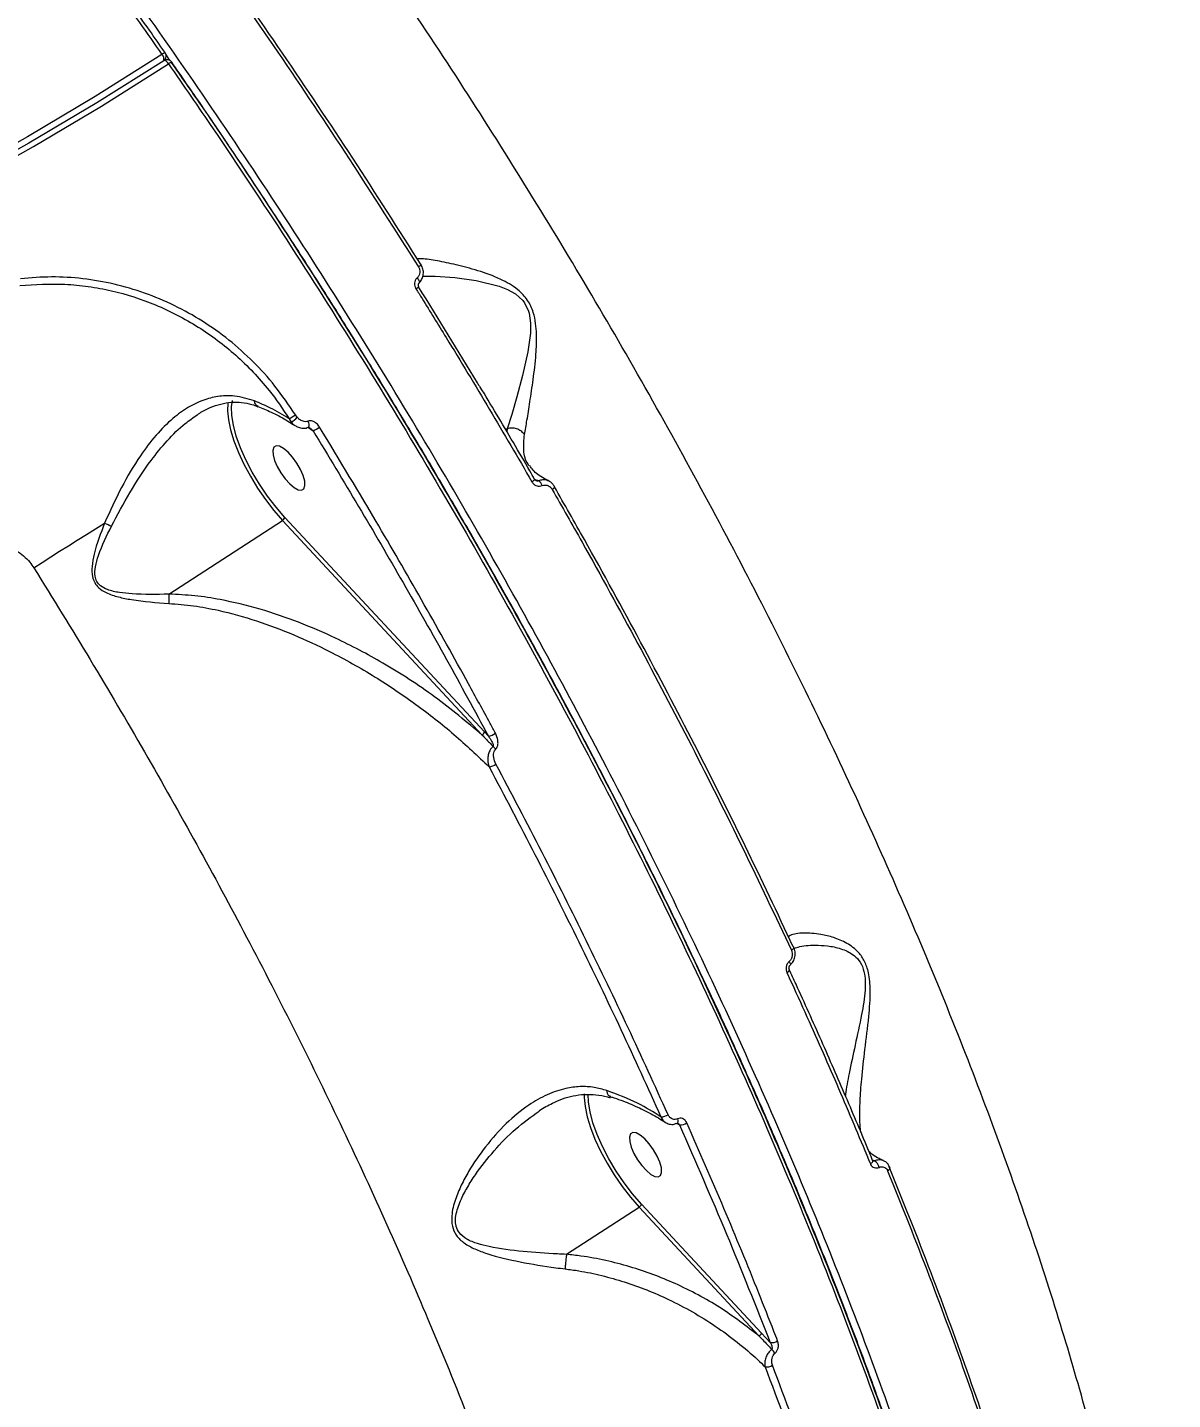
# Model space of a CAD drawing. Header units: millimetres. Extents: x -5238 to 5144, y -3542 to 5092.
# Drawn here: x 2220 to 2419.6, y 182.1 to 421.2 of the extents above; entities that cross this region are included whole.
import ezdxf

# ---------------------------------------------------------------- set-up
doc = ezdxf.new("R2010")
doc.units = ezdxf.units.MM
for name, color, linetype in [('DIKOM_ОБЪЕКТ', 7, 'Continuous'), ('DIKOM_РАЗМЕР_ЗОНА', 7, 'Continuous'), ('DIKOM_РАЗМЕР_ОБЪЕКТА', 7, 'Continuous')]:
    doc.layers.add(name, color=color, linetype=linetype)
doc.styles.add('style1', font='arial.ttf', dxfattribs={"width": 0.8})
doc.dimstyles.new('1-50', dxfattribs={"dimtxt": 300, "dimasz": 200, "dimexe": 100, "dimexo": 0, "dimgap": 100, "dimtad": 1, "dimtxsty": 'style1', "dimcen": 200, "dimclrd": 7, "dimclre": 7, "dimclrt": 7, "dimadec": 1, "dimazin": 2, "dimtfac": 1, "dimtmove": 0, "dimatfit": 2, "dimfxl": 0, "dimlwd": 25, "dimlwe": 18, "dimarcsym": 0})

# ---------------------------------------------------------------- blocks, each defined once
blk = doc.blocks.new('*D0')
at = {"layer": 'Defpoints', "color": 0, "transparency": 16777216}
for p in [(2469.51, 3229.24), (-4251.52, -643.28), (-419.57, -643.28)]:
    blk.add_point(p, dxfattribs=at)
at = {"layer": 'DIKOM_РАЗМЕР_ОБЪЕКТА', "color": 7, "lineweight": 18, "transparency": 16777216}
for p, q in [((2469.51, 3229.24), (-4351.52, 3229.24)), ((-419.57, -643.28), (-4351.52, -643.28))]:
    blk.add_line(p, q, dxfattribs=at)
at = {"layer": 'DIKOM_РАЗМЕР_ОБЪЕКТА', "color": 7, "lineweight": 25, "transparency": 16777216}
blk.add_line((-4251.52, 3029.24), (-4251.52, -443.28), dxfattribs=at)
at = {"layer": 'DIKOM_РАЗМЕР_ОБЪЕКТА', "color": 7, "transparency": 16777216}
for points in [[(-4284.86, 3029.24), (-4218.19, 3029.24), (-4251.52, 3229.24)], [(-4284.86, -443.28), (-4218.19, -443.28), (-4251.52, -643.28)]]:
    blk.add_solid(points, dxfattribs=at)
at = {"layer": 'DIKOM_РАЗМЕР_ОБЪЕКТА', "color": 7, "transparency": 16777216, "insert": (-4504.8, 1292.98), "char_height": 300, "attachment_point": 5, "rotation": 90, "style": 'style1'}
blk.add_mtext('3900', dxfattribs=at)
blk = doc.blocks.new('*D1')
at = {"layer": 'Defpoints', "color": 0, "transparency": 16777216}
for p in [(-4787.63, 5091.56), (3144.22, 5091.56), (-2554.16, -2403.28)]:
    blk.add_point(p, dxfattribs=at)
at = {"layer": 'DIKOM_РАЗМЕР_ЗОНА', "color": 7, "lineweight": 18, "transparency": 16777216}
for p, q in [((3144.22, 5091.56), (-4887.63, 5091.56)), ((-2554.16, -2403.28), (-4887.63, -2403.28))]:
    blk.add_line(p, q, dxfattribs=at)
at = {"layer": 'DIKOM_РАЗМЕР_ЗОНА', "color": 7, "lineweight": 25, "transparency": 16777216}
blk.add_line((-4787.63, -2203.28), (-4787.63, 4891.56), dxfattribs=at)
at = {"layer": 'DIKOM_РАЗМЕР_ЗОНА', "color": 7, "transparency": 16777216}
for points in [[(-4820.97, 4891.56), (-4754.3, 4891.56), (-4787.63, 5091.56)], [(-4820.97, -2203.28), (-4754.3, -2203.28), (-4787.63, -2403.28)]]:
    blk.add_solid(points, dxfattribs=at)
at = {"layer": 'DIKOM_РАЗМЕР_ЗОНА', "color": 7, "transparency": 16777216, "insert": (-5040.81, 1344.14), "char_height": 300, "attachment_point": 5, "rotation": 90, "style": 'style1'}
blk.add_mtext('7500', dxfattribs=at)
blk = doc.blocks.new('*D2')
at = {"layer": 'Defpoints', "color": 0, "transparency": 16777216}
for p in [(5144.22, 2720.02), (-4054.16, -903.28), (5144.22, -3441.88)]:
    blk.add_point(p, dxfattribs=at)
at = {"layer": 'DIKOM_РАЗМЕР_ЗОНА', "color": 7, "lineweight": 18, "transparency": 16777216}
for p, q in [((5144.22, 2720.02), (5144.22, -3541.88)), ((-4054.16, -903.28), (-4054.16, -3541.88))]:
    blk.add_line(p, q, dxfattribs=at)
at = {"layer": 'DIKOM_РАЗМЕР_ЗОНА', "color": 7, "lineweight": 25, "transparency": 16777216}
blk.add_line((-3854.16, -3441.88), (4944.22, -3441.88), dxfattribs=at)
at = {"layer": 'DIKOM_РАЗМЕР_ЗОНА', "color": 7, "transparency": 16777216}
for points in [[(-3854.16, -3408.54), (-3854.16, -3475.21), (-4054.16, -3441.88)], [(4944.22, -3408.54), (4944.22, -3475.21), (5144.22, -3441.88)]]:
    blk.add_solid(points, dxfattribs=at)
at = {"layer": 'DIKOM_РАЗМЕР_ЗОНА', "color": 7, "transparency": 16777216, "insert": (545.03, -3188.7), "char_height": 300, "attachment_point": 5, "style": 'style1'}
blk.add_mtext('9200', dxfattribs=at)
blk = doc.blocks.new('*D3')
at = {"layer": 'Defpoints', "color": 0, "transparency": 16777216}
for p in [(3889.93, 2956), (-2405.68, -161.05), (3889.93, -2949.28)]:
    blk.add_point(p, dxfattribs=at)
at = {"layer": 'DIKOM_РАЗМЕР_ОБЪЕКТА', "color": 7, "lineweight": 18, "transparency": 16777216}
for p, q in [((3889.93, 2956), (3889.93, -3049.28)), ((-2405.68, -161.05), (-2405.68, -3049.28))]:
    blk.add_line(p, q, dxfattribs=at)
at = {"layer": 'DIKOM_РАЗМЕР_ОБЪЕКТА', "color": 7, "lineweight": 25, "transparency": 16777216}
blk.add_line((-2205.68, -2949.28), (3689.93, -2949.28), dxfattribs=at)
at = {"layer": 'DIKOM_РАЗМЕР_ОБЪЕКТА', "color": 7, "transparency": 16777216}
for points in [[(-2205.68, -2915.95), (-2205.68, -2982.61), (-2405.68, -2949.28)], [(3689.93, -2915.95), (3689.93, -2982.61), (3889.93, -2949.28)]]:
    blk.add_solid(points, dxfattribs=at)
at = {"layer": 'DIKOM_РАЗМЕР_ОБЪЕКТА', "color": 7, "transparency": 16777216, "insert": (742.13, -2696.01), "char_height": 300, "attachment_point": 5, "style": 'style1'}
blk.add_mtext('6300', dxfattribs=at)

msp = doc.modelspace()

# ---------------------------------------------------------------- linework, layer by layer
at = {"layer": 'DIKOM_ОБЪЕКТ', "color": 7, "linetype": 'Continuous', "lineweight": 15}
for p, q in [((2244.022, 416.783), (2243.963, 416.868)), ((2244.03, 416.792), (2244.031, 416.79)), ((2244.06, 416.519), (2244.804, 415.455)), ((2243.806, 415.424), (2243.781, 415.403)), ((2243.847, 415.439), (2243.937, 415.534)), ((2245.171, 415.154), (2245.17, 415.155)), ((2265.624, 353.021), (2265.98, 352.44)), ((2267.022, 353.255), (2266.716, 353.665)), ((2269.013, 351.503), (2269.788, 350.918)), ((2303.603, 351.254), (2303.355, 351.093)), ((2303.603, 351.254), (2303.568, 350.729)), ((2307.473, 344.781), (2307.406, 344.875)), ((2244.682, 322.448), (2264.462, 335.298)), ((2264.462, 335.298), (2299.255, 297.897)), ((2299.666, 298.422), (2264.872, 335.822)), ((2300.359, 297.676), (2299.666, 298.422)), ((2333.238, 230.247), (2333.638, 229.945)), ((2367.634, 223.671), (2367.269, 223.803)), ((2313.948, 207.4), (2326.606, 215.623)), ((2326.606, 215.623), (2347.514, 193.148)), ((2347.925, 193.673), (2327.017, 216.147)), ((2349.42, 192.06), (2347.925, 193.673))]:
    msp.add_line(p, q, dxfattribs=at)
at = {"layer": 'DIKOM_ОБЪЕКТ', "color": 7, "linetype": 'Continuous', "lineweight": 15, "flags": 128}
for points in [[(2243.466, 416.494), (2231.813, 409.157), (2220.03, 402.146), (2208.124, 395.464), (2196.103, 389.117), (2183.976, 383.109), (2171.749, 377.443), (2159.432, 372.124), (2147.031, 367.154), (2134.556, 362.537), (2122.015, 358.277), (2109.415, 354.375), (2096.765, 350.835), (2084.073, 347.658), (2071.347, 344.847), (2058.597, 342.404), (2045.829, 340.33), (2033.053, 338.627), (2020.278, 337.296), (2007.51, 336.337), (1994.759, 335.751), (1982.033, 335.539)], [(2243.781, 415.403), (2232.1, 408.049), (2220.289, 401.02), (2208.355, 394.323), (2196.305, 387.961), (2184.149, 381.938), (2171.893, 376.259), (2159.546, 370.926), (2147.116, 365.945), (2134.612, 361.317), (2122.04, 357.047), (2109.41, 353.136), (2096.73, 349.587), (2084.008, 346.403), (2071.252, 343.585), (2058.471, 341.136), (2045.673, 339.057), (2032.867, 337.35), (2020.061, 336.016), (2007.263, 335.055), (1994.482, 334.467), (1981.726, 334.255)], [(1982.387, 333.655), (1995.151, 333.868), (2007.94, 334.455), (2020.746, 335.417), (2033.56, 336.752), (2046.375, 338.461), (2059.181, 340.541), (2071.97, 342.991), (2084.734, 345.81), (2097.464, 348.997), (2110.152, 352.548), (2122.79, 356.461), (2135.37, 360.735), (2147.882, 365.365), (2160.32, 370.35), (2172.675, 375.685), (2184.938, 381.368), (2197.102, 387.395), (2209.159, 393.761), (2221.101, 400.463), (2232.92, 407.495), (2244.608, 414.855)], [(2244.608, 414.855), (2244.492, 415.01), (2244.371, 415.148), (2244.249, 415.265), (2244.13, 415.355), (2244.02, 415.416), (2243.923, 415.445), (2243.842, 415.441), (2243.806, 415.424)], [(2243.839, 415.445), (2243.92, 415.516), (2243.937, 415.533)], [(2288.15, 379.486), (2288.29, 379.577), (2288.413, 379.66), (2288.515, 379.731), (2288.592, 379.787), (2288.642, 379.826), (2288.664, 379.848), (2288.655, 379.851), (2288.616, 379.835)], [(2288.911, 377.854), (2291.085, 377.865), (2294.475, 377.61), (2298.188, 377.114), (2302.195, 376.115), (2303.642, 375.552), (2305.05, 374.76), (2306.315, 373.621), (2306.638, 373.191), (2307.33, 371.748), (2307.435, 371.385), (2307.688, 369.648), (2307.662, 367.941), (2307.218, 364.678), (2306.295, 360.533), (2305.285, 356.799), (2304.406, 353.766), (2303.612, 351.26), (2303.611, 351.258), (2303.611, 351.258)], [(2287.937, 377.566), (2288.058, 377.41), (2288.16, 377.253), (2288.24, 377.102), (2288.294, 376.964), (2288.32, 376.843), (2288.317, 376.745), (2288.285, 376.674), (2288.269, 376.657)], [(2254.965, 355.789), (2254.954, 355.719), (2254.882, 354.374), (2255.033, 352.809), (2255.405, 351.056), (2255.989, 349.154), (2256.772, 347.144), (2257.738, 345.069), (2258.866, 342.975), (2260.131, 340.906), (2261.505, 338.909), (2262.959, 337.026), (2264.462, 335.298)], [(2264.872, 335.822), (2263.336, 337.596), (2261.853, 339.535), (2260.461, 341.591), (2259.192, 343.717), (2258.077, 345.859), (2257.144, 347.967), (2256.414, 349.989), (2255.906, 351.877), (2255.631, 353.585), (2255.597, 355.071), (2255.777, 356.21)], [(2268.888, 352.579), (2268.982, 352.313), (2269.039, 352.057), (2269.056, 351.832), (2269.032, 351.656), (2268.967, 351.542), (2268.922, 351.513)], [(2267.219, 340.627), (2267.796, 340.56), (2268.193, 340.807), (2268.378, 341.347), (2268.336, 342.136), (2268.071, 343.111), (2267.603, 344.192), (2266.972, 345.293), (2266.228, 346.322), (2265.431, 347.198), (2264.646, 347.85), (2263.936, 348.224), (2263.36, 348.29), (2262.963, 348.043), (2262.778, 347.503), (2262.82, 346.714), (2263.085, 345.739), (2263.552, 344.658), (2264.184, 343.558), (2264.928, 342.528), (2265.725, 341.652), (2266.51, 341.001), (2267.219, 340.627)], [(2307.929, 342.031), (2308.073, 342.128), (2308.197, 342.219), (2308.296, 342.298), (2308.366, 342.365), (2308.405, 342.416), (2308.411, 342.449), (2308.409, 342.453)], [(2311.448, 340.694), (2311.587, 340.787), (2311.707, 340.875), (2311.804, 340.953), (2311.875, 341.02), (2311.917, 341.073), (2311.928, 341.109), (2311.927, 341.115)], [(2311.927, 341.115), (2311.909, 341.128), (2311.886, 341.131)], [(2221.15, 327.022), (2222.611, 327.972), (2224.101, 328.934), (2225.618, 329.905), (2227.157, 330.884), (2228.716, 331.867), (2230.29, 332.853), (2231.877, 333.84), (2233.473, 334.825)], [(2353.136, 260.375), (2353.272, 260.472), (2353.387, 260.57), (2353.475, 260.666), (2353.534, 260.754), (2353.561, 260.834), (2353.556, 260.901), (2353.553, 260.909)], [(2353.553, 260.909), (2353.518, 260.954), (2353.45, 260.99)], [(2352.753, 258.432), (2352.827, 258.31), (2352.886, 258.195), (2352.93, 258.088), (2352.956, 257.994), (2352.964, 257.914), (2352.955, 257.85), (2352.927, 257.804), (2352.921, 257.799)], [(2352.362, 256.455), (2352.503, 256.556), (2352.621, 256.658), (2352.709, 256.757), (2352.766, 256.849), (2352.789, 256.93), (2352.777, 256.998), (2352.774, 257.003)], [(2317.033, 235.356), (2317.027, 234.7), (2317.178, 233.134), (2317.55, 231.381), (2318.134, 229.479), (2318.917, 227.469), (2319.883, 225.394), (2321.011, 223.3), (2322.275, 221.232), (2323.65, 219.234), (2325.104, 217.351), (2326.606, 215.623)], [(2327.017, 216.147), (2325.48, 217.921), (2323.998, 219.86), (2322.605, 221.917), (2321.337, 224.042), (2320.222, 226.184), (2319.289, 228.292), (2318.559, 230.314), (2318.051, 232.202), (2317.776, 233.91), (2317.737, 235.326)], [(2333.309, 231.004), (2333.356, 230.788), (2333.371, 230.593), (2333.353, 230.431), (2333.303, 230.312), (2333.224, 230.243), (2333.221, 230.242)], [(2329.364, 220.952), (2329.941, 220.886), (2330.338, 221.133), (2330.523, 221.672), (2330.481, 222.462), (2330.215, 223.437), (2329.748, 224.518), (2329.117, 225.618), (2328.373, 226.648), (2327.575, 227.524), (2326.791, 228.175), (2326.081, 228.549), (2325.504, 228.616), (2325.108, 228.369), (2324.922, 227.829), (2324.964, 227.039), (2325.23, 226.065), (2325.697, 224.983), (2326.328, 223.883), (2327.073, 222.854), (2327.87, 221.977), (2328.655, 221.326), (2329.364, 220.952)], [(2366.907, 223.153), (2367.048, 223.255), (2367.163, 223.361), (2367.248, 223.467), (2367.301, 223.569), (2367.318, 223.662), (2367.302, 223.74)], [(2369.911, 221.959), (2370.047, 222.058), (2370.159, 222.162), (2370.244, 222.265), (2370.297, 222.364), (2370.319, 222.457), (2370.307, 222.539)]]:
    msp.add_lwpolyline(points, dxfattribs=at)
at = {"layer": 'DIKOM_ОБЪЕКТ', "color": 7, "linetype": 'Continuous', "lineweight": 15}
for centre, radius, start, end in [((2244.267, 415.662), 1.155, 101.82519, 133.89087), ((2242.622, 415.662), 1.186, 347.30575, 44.58505), ((2243.21, 416.22), 1, 316.60788, 8.56245), ((2243.21, 416.22), 1, 8.56245, 34.90242), ((2244.349, 414.585), 1, 34.80197, 122.91211), ((2245.718, 413.454), 1.787, 107.85316, 128.40083), ((2286.824, 377.441), 2.002, 296.75899, 314.9134), ((2260.705, 362.607), 10.774, 297.1659, 303.90732), ((2263.912, 356.158), 4.255, 299.08673, 316.98368), ((2266.93, 352.894), 1.053, 205.56108, 236.02193), ((2265.959, 358.951), 8.899, 295.49144, 303.89832), ((2308.231, 340.875), 1.551, 18.05372, 57.56653), ((2296.088, 475.048), 153.568, 245.93746, 246.42446), ((2264.02, 336.066), 0.886, 299.86768, 344.02981), ((2298.814, 298.666), 0.886, 299.86768, 344.02981), ((2299.752, 300.745), 3.129, 281.18397, 305.34675), ((2299.283, 293.728), 2.87, 35.79416, 49.03914), ((2299.815, 295.475), 3.217, 281.97508, 304.84332), ((2330.482, 233.37), 2.008, 267.89005, 305.41627), ((2333.81, 231.816), 1.879, 264.76479, 306.14298), ((2366.801, 222.268), 1.632, 10.15737, 59.31092), ((2370.132, 222.477), 0.186, 19.38654, 57.27808), ((2326.165, 216.391), 0.886, 299.8563, 344.04119), ((2347.073, 193.917), 0.886, 299.87523, 344.02226), ((2349.793, 193.618), 1.603, 256.5356, 306.02037), ((2347.566, 188.566), 3.138, 30.2015, 47.19404), ((2348.883, 189.416), 1.65, 258.64259, 305.32145)]:
    msp.add_arc(centre, radius, start, end, dxfattribs=at)
for points, knots in [([(1928.98, 662.216), (1929.225, 662.278), (1932.35, 663.066), (1938.952, 663.54), (1948.892, 663.555), (1959.597, 662.292), (1970.956, 659.882), (1982.744, 656.334), (1994.903, 651.701), (2007.379, 646.039), (2020.374, 639.257), (2033.864, 631.331), (2047.813, 622.26), (2061.916, 612.245), (2076.118, 601.343), (2090.368, 589.627), (2104.898, 576.907), (2119.667, 563.185), (2134.63, 548.485), (2148.829, 533.78), (2162.223, 519.246), (2174.793, 505.033), (2187.318, 490.295), (2199.762, 475.065), (2211.991, 459.508), (2223.947, 443.703), (2234.405, 429.384), (2240.844, 420.224), (2243.466, 416.494)], [0, 0, 0, 0, 0.0035461, 0.0451912, 0.0868043, 0.129626, 0.1724826, 0.2153046, 0.2569179, 0.2985632, 0.3401766, 0.3829987, 0.4258557, 0.4686776, 0.5102912, 0.5519366, 0.5935499, 0.636372, 0.6792288, 0.722051, 0.758268, 0.7945271, 0.8307861, 0.867389, 0.9039916, 0.9396728, 0.9754346, 1, 1, 1, 1]), ([(2243.963, 416.868), (2243.07, 418.152), (2239.974, 422.608), (2234.59, 430.143), (2227.83, 439.453), (2221.016, 448.627), (2214.169, 457.652), (2207.287, 466.528), (2200.368, 475.26), (2193.41, 483.851), (2186.41, 492.303), (2179.366, 500.619), (2172.277, 508.801), (2165.141, 516.851), (2157.954, 524.772), (2150.723, 532.556), (2143.473, 540.179), (2136.232, 547.608), (2129.021, 554.821), (2121.842, 561.817), (2114.694, 568.598), (2107.573, 575.168), (2100.477, 581.529), (2093.403, 587.683), (2086.351, 593.632), (2079.318, 599.377), (2072.302, 604.919), (2065.304, 610.257), (2058.341, 615.378), (2051.443, 620.259), (2044.634, 624.883), (2037.922, 629.244), (2031.303, 633.345), (2024.775, 637.189), (2018.335, 640.777), (2011.981, 644.11), (2005.712, 647.19), (1999.526, 650.016), (1993.421, 652.59), (1987.395, 654.91), (1981.462, 656.972), (1975.641, 658.769), (1969.957, 660.29), (1964.421, 661.534), (1959.031, 662.501), (1953.785, 663.191), (1948.682, 663.607), (1943.721, 663.747), (1938.895, 663.619), (1934.225, 663.188), (1931.015, 662.768), (1929.407, 662.413), (1929.261, 662.381)], [0, 0, 0, 0, 0.0084251, 0.0292333, 0.0500477, 0.0707635, 0.0913836, 0.1119317, 0.1324313, 0.1529057, 0.1733786, 0.1938685, 0.2143959, 0.2349841, 0.2556564, 0.2764361, 0.2972622, 0.3180169, 0.338669, 0.3592425, 0.3797608, 0.4002475, 0.4207261, 0.4412174, 0.4617397, 0.4823162, 0.5029702, 0.5237254, 0.5445648, 0.565375, 0.5860702, 0.6066809, 0.6272298, 0.647741, 0.6682376, 0.6887428, 0.7092723, 0.7298495, 0.7504969, 0.7712378, 0.7920825, 0.8129239, 0.8336672, 0.8543149, 0.8748886, 0.8954098, 0.9158997, 0.9363787, 0.9568671, 0.9773792, 0.9979349, 1, 1, 1, 1]), ([(2392.182, -15.483), (2392.853, -13.566), (2394.662, -8.4), (2396.959, 0.815), (2398.867, 12.357), (2399.975, 24.923), (2400.259, 38.494), (2399.693, 53.05), (2398.292, 68.27), (2396.079, 84.087), (2393.097, 100.421), (2389.296, 117.538), (2384.655, 135.412), (2379.169, 153.997), (2372.959, 172.885), (2366.064, 192.002), (2358.537, 211.275), (2350.253, 231.016), (2341.211, 251.177), (2331.423, 271.696), (2321.227, 291.88), (2310.694, 311.66), (2299.901, 330.979), (2288.546, 350.39), (2276.642, 369.833), (2264.217, 389.245), (2251.369, 408.462), (2238.129, 427.42), (2224.537, 446.059), (2210.545, 464.436), (2196.186, 482.473), (2181.5, 500.097), (2166.812, 516.922), (2152.172, 532.907), (2137.629, 548.035), (2122.945, 562.549), (2108.165, 576.376), (2093.346, 589.431), (2079.669, 600.777), (2071.024, 607.408), (2067.202, 610.34)], [0, 0, 0, 0, 0.0156516, 0.0421675, 0.0687039, 0.0952199, 0.122506, 0.1498144, 0.1771006, 0.2036165, 0.230153, 0.256669, 0.2839551, 0.3112635, 0.3385497, 0.3650656, 0.391602, 0.418118, 0.4454042, 0.4727126, 0.4999988, 0.52556, 0.5511396, 0.5767008, 0.6029495, 0.629218, 0.6554666, 0.6819827, 0.7085191, 0.7350351, 0.7623214, 0.7896299, 0.8169161, 0.8434321, 0.8699685, 0.8964846, 0.9237708, 0.9510793, 0.9783655, 1, 1, 1, 1]), ([(2417.685, 70.888), (2418.001, 74.68), (2418.633, 82.267), (2418.656, 94.627), (2417.998, 107.783), (2416.563, 121.799), (2414.354, 136.624), (2411.416, 151.94), (2407.779, 167.679), (2403.483, 183.771), (2398.459, 200.478), (2392.693, 217.766), (2386.19, 235.59), (2379.089, 253.56), (2371.43, 271.614), (2363.263, 289.685), (2354.456, 308.063), (2345.015, 326.698), (2334.957, 345.529), (2324.498, 364.154), (2313.683, 382.513), (2302.565, 400.556), (2290.968, 418.567), (2278.915, 436.479), (2266.437, 454.229), (2253.799, 471.442), (2241.047, 488.071), (2228.229, 504.085), (2215.15, 519.73), (2201.844, 534.934), (2188.355, 549.637), (2175.914, 562.534), (2164.552, 573.816), (2157.717, 580.254), (2154.296, 583.476)], [0, 0, 0, 0, 0.0311784, 0.062381, 0.0935594, 0.1256442, 0.1577551, 0.1898399, 0.2210201, 0.2522244, 0.2834046, 0.3154897, 0.3476009, 0.379686, 0.410889, 0.4421158, 0.4733189, 0.5054257, 0.5375585, 0.5696654, 0.6009197, 0.6321978, 0.6634522, 0.69561, 0.727794, 0.7599519, 0.7912842, 0.8226406, 0.8539729, 0.886209, 0.9184712, 0.9507072, 0.9753305, 1, 1, 1, 1]), ([(2238.176, 452.647), (2242.489, 446.765), (2251.115, 435.002), (2263.75, 416.838), (2276.159, 398.349), (2284.153, 385.774), (2288.15, 379.486)], [0, 0, 0, 0, 0.2485973, 0.4971931, 0.7485968, 1, 1, 1, 1]), ([(2288.616, 379.835), (2284.674, 386.04), (2276.788, 398.448), (2264.46, 416.832), (2251.812, 435.03), (2243.11, 446.902), (2238.759, 452.837)], [0, 0, 0, 0, 0.2485974, 0.4971938, 0.7485966, 1, 1, 1, 1]), ([(2244.608, 414.855), (2247.201, 411.095), (2254.188, 400.966), (2265.28, 384.196), (2277.748, 364.542), (2289.895, 344.497), (2301.669, 324.123), (2313.017, 303.482), (2323.691, 283.029), (2333.67, 262.83), (2342.948, 242.944), (2351.676, 223.046), (2359.801, 203.207), (2367.277, 183.499), (2373.941, 164.355), (2379.788, 145.828), (2384.834, 127.956), (2389.16, 110.448), (2392.719, 93.381), (2395.48, 76.827), (2397.382, 61.15), (2398.44, 46.385), (2398.684, 32.542), (2398.119, 19.396), (2396.712, 7.025), (2394.444, -4.505), (2391.38, -14.96), (2387.494, -24.252), (2383.87, -31.108), (2381.26, -34.51), (2380.464, -35.548)], [0, 0, 0, 0, 0.0215551, 0.0580707, 0.0946145, 0.1311302, 0.1687065, 0.2063134, 0.2438897, 0.2804054, 0.3169491, 0.3534648, 0.3910411, 0.4286479, 0.4662243, 0.5027399, 0.5392837, 0.5757993, 0.6133756, 0.6509826, 0.6885588, 0.7250744, 0.7616182, 0.7981339, 0.8357101, 0.8733171, 0.9108933, 0.947409, 0.9839527, 1, 1, 1, 1]), ([(2245.02, 415.146), (2246.787, 412.631), (2252.873, 403.971), (2262.934, 388.795), (2275.185, 369.703), (2287.03, 350.364), (2298.446, 330.892), (2309.374, 311.362), (2319.914, 291.583), (2330.015, 271.586), (2339.645, 251.405), (2348.653, 231.353), (2357, 211.522), (2364.645, 192.005), (2371.558, 172.866), (2377.711, 154.144), (2383.111, 135.863), (2387.747, 118.076), (2391.599, 100.864), (2394.648, 84.308), (2396.733, 69.468), (2398.018, 56.234), (2398.674, 44.459), (2398.79, 33.215), (2398.361, 22.405), (2397.362, 12.071), (2395.766, 2.271), (2393.639, -6.919), (2391.742, -12.463), (2390.794, -15.233)], [0, 0, 0, 0, 0.01588, 0.0546879, 0.0936091, 0.1325881, 0.171567, 0.2104882, 0.2492961, 0.2895889, 0.3300087, 0.3704933, 0.4109778, 0.4513977, 0.4916904, 0.5319834, 0.5724032, 0.6128877, 0.6533723, 0.6937921, 0.7340849, 0.7667338, 0.7994163, 0.8320989, 0.8647476, 0.898542, 0.9323739, 0.9662056, 1, 1, 1, 1]), ([(2380.784, -35.461), (2381.222, -34.869), (2382.545, -33.082), (2384.552, -29.825), (2386.818, -25.703), (2388.893, -21.306), (2390.789, -16.649), (2392.498, -11.741), (2394.012, -6.602), (2395.325, -1.251), (2396.435, 4.304), (2397.345, 10.066), (2398.056, 16.037), (2398.567, 22.217), (2398.88, 28.608), (2398.994, 35.211), (2398.91, 42.028), (2398.627, 49.063), (2398.145, 56.316), (2397.464, 63.776), (2396.589, 71.413), (2395.52, 79.197), (2394.261, 87.112), (2392.812, 95.162), (2391.173, 103.348), (2389.344, 111.673), (2387.325, 120.14), (2385.115, 128.751), (2382.713, 137.508), (2380.12, 146.414), (2377.332, 155.472), (2374.353, 164.674), (2371.195, 173.988), (2367.867, 183.375), (2364.379, 192.811), (2360.733, 202.294), (2356.929, 211.826), (2352.963, 221.412), (2348.837, 231.054), (2344.548, 240.755), (2340.097, 250.518), (2335.48, 260.344), (2330.696, 270.239), (2325.747, 280.199), (2320.646, 290.196), (2315.414, 300.189), (2310.068, 310.144), (2304.614, 320.051), (2299.05, 329.915), (2293.373, 339.74), (2287.583, 349.529), (2281.677, 359.285), (2275.655, 369.011), (2269.514, 378.708), (2263.252, 388.382), (2256.866, 398.029), (2250.838, 406.966), (2246.901, 412.646), (2245.165, 415.15)], [0, 0, 0, 0, 0.0088771, 0.0267986, 0.0447856, 0.062858, 0.0810341, 0.0993066, 0.1175605, 0.1357123, 0.1537946, 0.1718258, 0.1898251, 0.2078119, 0.2258056, 0.2438195, 0.2618733, 0.2799871, 0.2981809, 0.316469, 0.3347583, 0.3529458, 0.3710497, 0.3890905, 0.4070888, 0.4250652, 0.4430402, 0.4610303, 0.4790531, 0.4971293, 0.5152795, 0.5335239, 0.551803, 0.5700067, 0.588121, 0.6061664, 0.6241637, 0.6421334, 0.660096, 0.6780701, 0.6960713, 0.7141203, 0.7322376, 0.7504436, 0.7687195, 0.7869548, 0.8050889, 0.8231483, 0.8411535, 0.8591255, 0.8770845, 0.8950509, 0.9130388, 0.9310686, 0.9491606, 0.9673358, 0.9856014, 1, 1, 1, 1]), ([(2306.629, 350.249), (2306.771, 351.046), (2307.059, 352.661), (2307.584, 355.958), (2308.158, 359.806), (2308.638, 363.806), (2308.795, 367.157), (2308.618, 369.634), (2308.208, 371.648), (2307.221, 373.795), (2305.655, 375.426), (2304.002, 376.538), (2301.644, 377.753), (2298.424, 378.878), (2294.668, 379.878), (2291.354, 380.563), (2289.08, 380.915), (2288.198, 380.901), (2287.936, 380.897)], [0, 0, 0, 0, 0.0783682, 0.1588447, 0.2443954, 0.3316694, 0.3958163, 0.4284018, 0.4619055, 0.4999242, 0.5439574, 0.5757746, 0.6083424, 0.6946084, 0.7832985, 0.8713612, 0.961738, 1, 1, 1, 1]), ([(2288.15, 379.486), (2288.227, 379.334), (2288.381, 379.03), (2288.419, 378.515), (2288.303, 378.031), (2288.104, 377.724), (2287.963, 377.591), (2287.937, 377.566)], [0, 0, 0, 0, 0.2363575, 0.472601, 0.7091604, 0.9458568, 1, 1, 1, 1]), ([(2288.225, 376.632), (2288.27, 376.673), (2288.508, 376.896), (2288.844, 377.409), (2289.047, 378.217), (2288.994, 379.075), (2288.742, 379.582), (2288.616, 379.835)], [0, 0, 0, 0, 0.0542362, 0.2910992, 0.5276356, 0.7637397, 1, 1, 1, 1]), ([(2218.719, 376.208), (2221.328, 376.389), (2225.281, 376.664), (2230.637, 376.106), (2235.953, 375.127), (2241.176, 373.452), (2246.163, 371.132), (2250.946, 368.391), (2255.397, 365.049), (2259.385, 361.179), (2262.591, 357.549), (2264.502, 354.696), (2265.624, 353.021)], [0, 0, 0, 0, 0.1468738, 0.2225124, 0.2981487, 0.4449887, 0.5206253, 0.5962623, 0.7424205, 0.8177202, 0.8930201, 1, 1, 1, 1]), ([(2266.716, 353.665), (2265.568, 355.377), (2263.361, 358.669), (2259.415, 363.007), (2255.19, 366.8), (2250.581, 370.093), (2245.651, 372.831), (2240.475, 374.998), (2235.131, 376.572), (2229.69, 377.498), (2224.22, 377.85), (2220.628, 377.557), (2218.834, 377.411)], [0, 0, 0, 0, 0.1070819, 0.2059732, 0.3051826, 0.404077, 0.5033362, 0.6029159, 0.7021779, 0.8013468, 0.9008321, 1, 1, 1, 1]), ([(2287.937, 377.566), (2287.911, 377.542), (2287.771, 377.409), (2287.574, 377.105), (2287.458, 376.622), (2287.495, 376.109), (2287.648, 375.806), (2287.725, 375.654)], [0, 0, 0, 0, 0.0535393, 0.289795, 0.5263595, 0.763124, 1, 1, 1, 1]), ([(2287.725, 375.654), (2288.078, 375.089), (2289.84, 372.264), (2294.153, 365.272), (2300.585, 354.638), (2305.48, 346.235), (2307.929, 342.031)], [0, 0, 0, 0, 0.0507666, 0.2538469, 0.6266951, 1, 1, 1, 1]), ([(2288.24, 376.025), (2288.233, 376.034), (2288.195, 376.086), (2288.155, 376.205), (2288.137, 376.363), (2288.166, 376.508), (2288.216, 376.609), (2288.259, 376.641), (2288.275, 376.653)], [0, 0, 0, 0, 0.0393565, 0.2324254, 0.422778, 0.6280906, 0.8653326, 1, 1, 1, 1]), ([(2298.781, 358.657), (2298.662, 358.86), (2295.236, 364.678), (2291.64, 370.44), (2288.17, 376.001)], [0, 0, 0, 0, 0.0348295, 1, 1, 1, 1]), ([(2259.595, 356.112), (2258.433, 356.469), (2256.405, 357.092), (2253.485, 356.998), (2250.786, 356.379), (2248.04, 355.093), (2245.174, 353.027), (2242.35, 350.182), (2239.319, 346.163), (2236.284, 341.014), (2234.421, 336.911), (2233.473, 334.825)], [0, 0, 0, 0, 0.1045086, 0.1823153, 0.2623968, 0.3546217, 0.4495231, 0.561807, 0.677235, 0.8359145, 1, 1, 1, 1]), ([(2308.404, 342.45), (2308.127, 342.935), (2305.957, 346.725), (2302.778, 352.132), (2299.827, 357.036), (2298.853, 358.656)], [0, 0, 0, 0, 0.0894361, 0.6993055, 1, 1, 1, 1]), ([(2249.621, 353.698), (2249.759, 353.796), (2250.49, 354.316), (2251.86, 354.973), (2253.698, 355.625), (2255.528, 355.932), (2257.32, 355.898), (2258.885, 355.626), (2259.836, 355.246), (2260.197, 355.102)], [0, 0, 0, 0, 0.0423538, 0.2235111, 0.3998583, 0.5721149, 0.7403238, 0.9016668, 1, 1, 1, 1]), ([(2265.624, 353.021), (2264.565, 353.662), (2262.68, 354.801), (2260.534, 355.713), (2259.595, 356.112)], [0, 0, 0, 0, 0.5623858, 1, 1, 1, 1]), ([(2260.225, 355.185), (2260.171, 355.196), (2259.967, 355.236), (2259.756, 355.54), (2259.632, 355.887), (2259.601, 356.078), (2259.595, 356.112)], [0, 0, 0, 0, 0.160643, 0.6051106, 0.9295025, 1, 1, 1, 1]), ([(2260.182, 355.148), (2260.96, 354.828), (2262.677, 354.122), (2264.719, 353.054), (2265.908, 352.27), (2266.323, 351.997)], [0, 0, 0, 0, 0.3501023, 0.7732065, 1, 1, 1, 1]), ([(2234.667, 334.298), (2235.712, 336.261), (2237.829, 340.236), (2241.098, 345.254), (2244.354, 349.254), (2247.053, 351.951), (2248.913, 353.207), (2249.627, 353.69)], [0, 0, 0, 0, 0.2576632, 0.5219688, 0.7017039, 0.8854867, 1, 1, 1, 1]), ([(2265.98, 352.44), (2266.146, 352.229), (2266.339, 351.983), (2266.603, 351.866), (2266.64, 351.849)], [0, 0, 0, 0, 0.8597848, 1, 1, 1, 1]), ([(2266.642, 351.852), (2266.834, 351.729), (2267.255, 351.461), (2267.993, 351.33), (2268.594, 351.352), (2268.862, 351.505), (2268.911, 351.533)], [0, 0, 0, 0, 0.2811114, 0.6146569, 0.9297891, 1, 1, 1, 1]), ([(2268.888, 352.579), (2268.75, 352.541), (2268.474, 352.466), (2267.968, 352.563), (2267.46, 352.819), (2267.161, 353.117), (2267.022, 353.255)], [0, 0, 0, 0, 0.2097004, 0.4181617, 0.7298753, 1, 1, 1, 1]), ([(2270.922, 351.565), (2270.883, 351.624), (2270.699, 351.91), (2270.31, 352.309), (2269.768, 352.597), (2269.287, 352.689), (2269.021, 352.616), (2268.888, 352.579)], [0, 0, 0, 0, 0.0843476, 0.4026561, 0.6518303, 0.8255025, 1, 1, 1, 1]), ([(2268.925, 351.513), (2268.926, 351.513), (2268.926, 351.513), (2268.975, 351.516), (2269.078, 351.491), (2269.205, 351.436), (2269.288, 351.368), (2269.324, 351.338)], [0, 0, 0, 0, 0.1287257, 0.2982552, 0.4985589, 0.7819949, 1, 1, 1, 1]), ([(2301.562, 298.193), (2301.253, 298.768), (2299.706, 301.64), (2295.635, 309.112), (2289.215, 320.598), (2280.602, 335.541), (2274.386, 345.83), (2270.922, 351.565)], [0, 0, 0, 0, 0.0321566, 0.1607919, 0.4182836, 0.6757758, 1, 1, 1, 1]), ([(2269.194, 351.431), (2269.232, 351.41), (2269.28, 351.385), (2269.319, 351.349), (2269.327, 351.342)], [0, 0, 0, 0, 0.7867198, 1, 1, 1, 1]), ([(2269.327, 351.342), (2269.454, 351.238), (2269.618, 351.104), (2269.757, 350.952), (2269.788, 350.918)], [0, 0, 0, 0, 0.775336, 1, 1, 1, 1]), ([(2269.788, 350.918), (2272.452, 346.522), (2277.779, 337.728), (2285.518, 324.434), (2293.081, 311.08), (2297.933, 302.144), (2300.359, 297.676)], [0, 0, 0, 0, 0.2493151, 0.4986294, 0.7493145, 1, 1, 1, 1]), ([(2303.611, 351.258), (2303.61, 351.258), (2303.607, 351.256), (2303.604, 351.255), (2303.603, 351.254)], [0, 0, 0, 0, 0.4101198, 1, 1, 1, 1]), ([(2306.629, 350.249), (2306.602, 350.287), (2306.433, 350.523), (2306.011, 350.92), (2305.273, 351.283), (2304.422, 351.431), (2303.882, 351.316), (2303.611, 351.258)], [0, 0, 0, 0, 0.0428913, 0.2679883, 0.5120037, 0.7560008, 1, 1, 1, 1]), ([(2307.406, 344.875), (2307.353, 344.948), (2306.8, 345.704), (2306.357, 347.449), (2306.537, 349.309), (2306.629, 350.249)], [0, 0, 0, 0, 0.0502647, 0.5199223, 1, 1, 1, 1]), ([(2310.836, 342.225), (2310.564, 342.343), (2309.824, 342.665), (2308.919, 343.29), (2308.081, 344.041), (2307.732, 344.581), (2307.562, 344.844)], [0, 0, 0, 0, 0.1615247, 0.4395118, 0.7262432, 1, 1, 1, 1]), ([(2307.929, 342.031), (2307.961, 341.981), (2308.083, 341.783), (2308.369, 341.5), (2308.803, 341.281), (2309.271, 341.213), (2309.561, 341.308), (2309.706, 341.356)], [0, 0, 0, 0, 0.0825772, 0.3217313, 0.551313, 0.7756035, 1, 1, 1, 1]), ([(2308.702, 342.195), (2308.672, 342.205), (2308.603, 342.229), (2308.49, 342.322), (2308.436, 342.419), (2308.416, 342.455)], [0, 0, 0, 0, 0.3105175, 0.7387094, 1, 1, 1, 1]), ([(2309.063, 342.184), (2309.021, 342.199), (2308.813, 342.273), (2308.608, 342.348), (2308.445, 342.408)], [0, 0, 0, 0, 0.2011293, 1, 1, 1, 1]), ([(2309.063, 342.184), (2309.018, 342.17), (2308.966, 342.154), (2308.851, 342.151), (2308.771, 342.158), (2308.708, 342.188), (2308.7, 342.192)], [0, 0, 0, 0, 0.3881364, 0.447247, 0.9276776, 1, 1, 1, 1]), ([(2310.69, 342.187), (2310.631, 342.22), (2310.354, 342.372), (2309.772, 342.409), (2309.3, 342.259), (2309.063, 342.184)], [0, 0, 0, 0, 0.1194513, 0.5587723, 1, 1, 1, 1]), ([(2311.898, 341.097), (2311.79, 341.279), (2311.524, 341.727), (2311.06, 342.103), (2310.728, 342.187), (2310.691, 342.196)], [0, 0, 0, 0, 0.3783195, 0.9305596, 1, 1, 1, 1]), ([(2309.706, 341.356), (2309.849, 341.403), (2310.135, 341.497), (2310.596, 341.43), (2311.021, 341.215), (2311.298, 340.937), (2311.417, 340.744), (2311.448, 340.694)], [0, 0, 0, 0, 0.2256889, 0.4513882, 0.6801735, 0.9175738, 1, 1, 1, 1]), ([(2311.448, 340.694), (2313.193, 337.631), (2318.299, 328.671), (2326.467, 313.774), (2335.809, 295.977), (2344.762, 278.148), (2350.344, 266.299), (2353.136, 260.375)], [0, 0, 0, 0, 0.1144539, 0.334765, 0.5550753, 0.7775378, 1, 1, 1, 1]), ([(2353.45, 260.99), (2350.692, 266.844), (2345.178, 278.552), (2336.283, 296.282), (2326.938, 314.096), (2318.728, 329.076), (2313.601, 338.073), (2311.86, 341.129)], [0, 0, 0, 0, 0.2203107, 0.4406211, 0.6630829, 0.885545, 1, 1, 1, 1]), ([(2233.473, 334.825), (2232.784, 333.045), (2231.83, 330.584), (2231.239, 327.413), (2231.258, 325.697), (2231.705, 324.412), (2232.515, 323.414), (2233.934, 322.547), (2235.884, 321.921), (2239.506, 321.191), (2242.47, 320.978), (2244.652, 320.822)], [0, 0, 0, 0, 0.2311266, 0.3196834, 0.3914225, 0.4367155, 0.4822451, 0.5456922, 0.6388391, 0.7342153, 1, 1, 1, 1]), ([(2244.674, 322.439), (2244.672, 322.439), (2242.523, 322.37), (2239.635, 322.371), (2236.068, 322.675), (2234.187, 323.09), (2232.804, 323.754), (2232.052, 324.618), (2231.709, 325.787), (2231.847, 327.362), (2232.707, 330.328), (2233.841, 332.625), (2234.667, 334.298)], [0, 0, 0, 0, 0.0003143, 0.2742152, 0.3691383, 0.4635383, 0.5235443, 0.5648617, 0.6061793, 0.6747229, 0.7630157, 1, 1, 1, 1]), ([(2209.069, 330.186), (2210.049, 330.573), (2211.985, 331.339), (2215.17, 331.24), (2218.123, 330.169), (2220.104, 328.548), (2220.923, 327.353), (2221.15, 327.022)], [0, 0, 0, 0, 0.2385224, 0.471336, 0.69681, 0.9159934, 1, 1, 1, 1]), ([(2221.15, 327.022), (2224.442, 321.702), (2231.03, 311.055), (2240.479, 294.955), (2249.583, 278.811), (2258.406, 262.437), (2266.915, 245.867), (2275.072, 229.139), (2282.742, 212.526), (2290.109, 195.599), (2297.097, 178.42), (2303.633, 161.06), (2309.564, 143.881), (2314.841, 126.951), (2319.43, 110.34), (2323.225, 94.431), (2326.236, 79.262), (2328.487, 64.854), (2330.02, 50.955), (2330.796, 37.635), (2330.796, 24.959), (2330.02, 13.215), (2328.492, 2.422), (2326.25, -7.427), (2323.256, -16.499), (2319.49, -24.729), (2314.943, -32.062), (2310.071, -37.943), (2305.019, -42.521), (2301.289, -45.359), (2298.964, -46.595), (2298.458, -46.864)], [0, 0, 0, 0, 0.0324339, 0.0649065, 0.0973793, 0.129813, 0.1635769, 0.1973846, 0.2311923, 0.264956, 0.301667, 0.3384063, 0.3751172, 0.4129006, 0.4507147, 0.488498, 0.5250875, 0.5617053, 0.5982949, 0.635952, 0.67364, 0.711297, 0.7477997, 0.7843307, 0.8208335, 0.8583999, 0.8959971, 0.9335635, 0.9627211, 0.9918788, 1, 1, 1, 1]), ([(2244.674, 322.439), (2244.673, 322.187), (2244.672, 321.721), (2244.66, 321.146), (2244.653, 320.866), (2244.652, 320.822)], [0, 0, 0, 0, 0.4994884, 0.9205422, 1, 1, 1, 1]), ([(2244.652, 320.822), (2246.097, 320.708), (2248.988, 320.48), (2254.122, 319.502), (2259.988, 317.884), (2266.454, 315.439), (2273.387, 312.205), (2280.534, 308.179), (2287.765, 303.301), (2294.444, 298.079), (2298.471, 294.244), (2300.483, 292.328)], [0, 0, 0, 0, 0.0661309, 0.1323028, 0.2383365, 0.3447319, 0.4509766, 0.5939567, 0.7292241, 0.8647216, 1, 1, 1, 1]), ([(2244.682, 322.448), (2244.68, 322.447), (2244.678, 322.445), (2244.675, 322.442), (2244.675, 322.44), (2244.674, 322.439)], [0, 0, 0, 0, 0.3911743, 0.7819324, 1, 1, 1, 1]), ([(2299.255, 297.897), (2296.551, 300.162), (2291.143, 304.692), (2282.5, 310.271), (2274.487, 314.524), (2267.3, 317.621), (2260.595, 319.922), (2254.51, 321.393), (2249.183, 322.232), (2246.182, 322.376), (2244.682, 322.448)], [0, 0, 0, 0, 0.1801416, 0.360268, 0.513482, 0.6278149, 0.7423223, 0.8564282, 0.9282341, 1, 1, 1, 1]), ([(2299.255, 297.897), (2299.467, 297.677), (2300.105, 297.011), (2300.74, 296.342), (2301.165, 295.896)], [0, 0, 0, 0, 0.3320215, 1, 1, 1, 1]), ([(2300.359, 297.676), (2300.552, 297.401), (2300.838, 296.995), (2301.1, 296.457), (2301.193, 296.159), (2301.208, 295.977), (2301.174, 295.912), (2301.165, 295.896)], [0, 0, 0, 0, 0.4939201, 0.7308078, 0.885457, 0.9700473, 1, 1, 1, 1]), ([(2301.611, 295.407), (2301.649, 295.444), (2301.769, 295.562), (2301.934, 295.869), (2302.036, 296.379), (2301.991, 297.212), (2301.732, 297.804), (2301.562, 298.193)], [0, 0, 0, 0, 0.0555118, 0.1783944, 0.3495205, 0.5728921, 1, 1, 1, 1]), ([(2301.165, 295.896), (2301.106, 295.842), (2300.914, 295.667), (2300.615, 295.254), (2300.341, 294.598), (2300.2, 293.692), (2300.284, 292.906), (2300.443, 292.444), (2300.483, 292.328)], [0, 0, 0, 0, 0.0635405, 0.2059128, 0.3867548, 0.5938383, 0.8977385, 1, 1, 1, 1]), ([(2301.653, 292.835), (2301.492, 293.204), (2301.253, 293.75), (2301.214, 294.517), (2301.308, 294.979), (2301.464, 295.263), (2301.577, 295.373), (2301.611, 295.407)], [0, 0, 0, 0, 0.4385463, 0.6486815, 0.8192342, 0.9451814, 1, 1, 1, 1]), ([(2300.483, 292.328), (2303.162, 287.241), (2308.522, 277.067), (2316.155, 261.799), (2323.508, 246.543), (2328.108, 236.423), (2330.408, 231.364)], [0, 0, 0, 0, 0.2491004, 0.4982003, 0.7491003, 1, 1, 1, 1]), ([(2331.646, 231.734), (2329.357, 236.769), (2324.781, 246.838), (2317.433, 262.091), (2309.768, 277.429), (2304.358, 287.699), (2301.653, 292.835)], [0, 0, 0, 0, 0.2490994, 0.4981999, 0.7490997, 1, 1, 1, 1]), ([(2365.221, 228.703), (2365.198, 228.877), (2365.115, 229.487), (2365.043, 231.239), (2365.083, 234.086), (2365.38, 238.184), (2365.938, 243.108), (2366.522, 247.611), (2366.826, 251.111), (2366.918, 253.671), (2366.723, 256.234), (2365.962, 258.502), (2364.664, 260.354), (2362.743, 261.734), (2360.469, 262.657), (2357.849, 263.281), (2355.173, 263.454), (2353.34, 263.227), (2352.717, 262.818), (2352.612, 262.749)], [0, 0, 0, 0, 0.0192623, 0.0672899, 0.1419698, 0.2189274, 0.3144808, 0.4128778, 0.4501818, 0.4879305, 0.5378269, 0.5733632, 0.6087908, 0.6653524, 0.7260233, 0.788006, 0.8826862, 0.9802351, 1, 1, 1, 1]), ([(2352.968, 257.89), (2353.093, 258.003), (2353.425, 258.307), (2353.73, 259.019), (2353.836, 259.89), (2353.734, 260.55), (2353.567, 260.855), (2353.54, 260.904)], [0, 0, 0, 0, 0.1543714, 0.4125238, 0.6766031, 0.9479583, 1, 1, 1, 1]), ([(2353.615, 260.708), (2353.93, 260.822), (2355.054, 261.227), (2357.311, 261.305), (2359.983, 261.139), (2361.915, 260.66), (2363.392, 259.973), (2364.445, 259.215), (2365.402, 258.007), (2366.033, 255.968), (2366.03, 253.638), (2365.752, 251.301), (2365.162, 248.048), (2364.227, 243.792), (2363.238, 239.221), (2362.692, 236.272), (2362.553, 235.137), (2362.542, 235.047)], [0, 0, 0, 0, 0.0491805, 0.175189, 0.2539641, 0.3325313, 0.3672614, 0.4018681, 0.4432949, 0.4844802, 0.5444694, 0.5917618, 0.6391487, 0.7655544, 0.8920481, 0.9914147, 1, 1, 1, 1]), ([(2352.753, 258.432), (2352.629, 258.296), (2352.388, 258.032), (2352.215, 257.497), (2352.188, 256.948), (2352.304, 256.62), (2352.362, 256.455)], [0, 0, 0, 0, 0.2592285, 0.502184, 0.7511332, 1, 1, 1, 1]), ([(2353.136, 260.375), (2353.193, 260.214), (2353.308, 259.891), (2353.285, 259.349), (2353.115, 258.853), (2352.899, 258.565), (2352.768, 258.445), (2352.753, 258.432)], [0, 0, 0, 0, 0.2486716, 0.4975107, 0.7389411, 0.9703337, 1, 1, 1, 1]), ([(2352.362, 256.455), (2352.623, 255.887), (2353.93, 253.046), (2357.099, 246.046), (2361.754, 235.486), (2365.189, 227.265), (2366.907, 223.153)], [0, 0, 0, 0, 0.0507702, 0.2538548, 0.6267003, 1, 1, 1, 1]), ([(2352.78, 256.998), (2352.775, 257.007), (2352.747, 257.058), (2352.717, 257.19), (2352.715, 257.372), (2352.753, 257.54), (2352.816, 257.678), (2352.882, 257.766), (2352.915, 257.791), (2352.923, 257.797)], [0, 0, 0, 0, 0.0516625, 0.2715579, 0.4633149, 0.6339888, 0.7857128, 0.9436395, 1, 1, 1, 1]), ([(2367.296, 223.738), (2367.104, 224.21), (2365.605, 227.894), (2362.639, 234.861), (2358.381, 244.633), (2355.079, 252.021), (2353.158, 256.154), (2352.765, 256.999)], [0, 0, 0, 0, 0.0430746, 0.3365884, 0.630716, 0.9245711, 1, 1, 1, 1]), ([(2321, 235.934), (2320.256, 236.143), (2318.705, 236.58), (2316.292, 236.687), (2313.532, 236.328), (2310.514, 235.286), (2306.997, 233.276), (2303.352, 230.256), (2299.832, 226.309), (2297.289, 222.599), (2295.585, 219.465), (2294.507, 216.898), (2293.888, 214.469), (2293.961, 212.282), (2294.704, 210.588), (2296.134, 209.263), (2297.986, 208.275), (2301.192, 207.096), (2305.899, 206.023), (2310.528, 205.263), (2313.158, 204.928), (2313.691, 204.861)], [0, 0, 0, 0, 0.0399721, 0.0832978, 0.1277342, 0.1880418, 0.2502354, 0.3338815, 0.4199836, 0.5013477, 0.54303, 0.584663, 0.6297921, 0.6581316, 0.6869621, 0.718048, 0.7529305, 0.7887574, 0.8810065, 0.9758698, 1, 1, 1, 1]), ([(2309.164, 232.393), (2309.188, 232.409), (2309.931, 232.945), (2311.316, 233.656), (2313.286, 234.545), (2315.136, 235.063), (2317.077, 235.317), (2319.073, 235.246), (2320.588, 235.03), (2321.42, 234.734), (2321.582, 234.676)], [0, 0, 0, 0, 0.0059954, 0.192924, 0.3389216, 0.4879448, 0.6433295, 0.8027255, 0.9615105, 1, 1, 1, 1]), ([(2330.408, 231.364), (2329.092, 232.181), (2326.233, 233.955), (2322.834, 235.24), (2321, 235.934)], [0, 0, 0, 0, 0.4604825, 1, 1, 1, 1]), ([(2321.651, 234.892), (2321.587, 234.903), (2321.385, 234.937), (2321.157, 235.268), (2321.034, 235.659), (2321.005, 235.897), (2321, 235.934)], [0, 0, 0, 0, 0.1827399, 0.5791943, 0.9359651, 1, 1, 1, 1]), ([(2321.619, 234.852), (2321.836, 234.789), (2323.105, 234.419), (2325.265, 233.56), (2328.043, 232.262), (2329.989, 231.197), (2330.935, 230.53), (2331.107, 230.408)], [0, 0, 0, 0, 0.0598948, 0.3503046, 0.6417909, 0.9345248, 1, 1, 1, 1]), ([(2313.942, 207.392), (2313.94, 207.392), (2313.412, 207.414), (2310.869, 207.531), (2306.302, 207.857), (2301.663, 208.42), (2298.43, 209.22), (2296.627, 209.928), (2295.301, 210.952), (2294.808, 211.935), (2294.583, 212.951), (2294.639, 214.51), (2295.427, 216.725), (2296.649, 219.083), (2298.554, 222.042), (2301.306, 225.527), (2305.008, 229.352), (2307.795, 231.366), (2309.184, 232.371)], [0, 0, 0, 0, 0.0001193, 0.0330264, 0.1591923, 0.2881147, 0.3339857, 0.3807067, 0.4191453, 0.4474489, 0.4539237, 0.4888515, 0.5471696, 0.6022197, 0.6573364, 0.7702245, 0.8853944, 1, 1, 1, 1]), ([(2330.408, 231.364), (2330.444, 231.275), (2330.578, 230.95), (2330.812, 230.599), (2331.075, 230.47), (2331.129, 230.443)], [0, 0, 0, 0, 0.2289532, 0.8423812, 1, 1, 1, 1]), ([(2331.142, 230.403), (2331.377, 230.285), (2331.866, 230.038), (2332.625, 230.008), (2333.051, 230.2), (2333.211, 230.272)], [0, 0, 0, 0, 0.3652582, 0.7617572, 1, 1, 1, 1]), ([(2333.309, 231.004), (2333.166, 230.958), (2332.881, 230.866), (2332.441, 230.939), (2332.04, 231.163), (2331.78, 231.461), (2331.675, 231.676), (2331.646, 231.734)], [0, 0, 0, 0, 0.2169071, 0.4334675, 0.661966, 0.9080983, 1, 1, 1, 1]), ([(2333.219, 230.24), (2333.223, 230.241), (2333.252, 230.258), (2333.293, 230.252), (2333.319, 230.272), (2333.371, 230.218), (2333.381, 230.207)], [0, 0, 0, 0, 0.033492, 0.3029854, 0.8581547, 1, 1, 1, 1]), ([(2334.918, 230.299), (2334.89, 230.355), (2334.79, 230.562), (2334.542, 230.85), (2334.155, 231.068), (2333.727, 231.139), (2333.448, 231.049), (2333.309, 231.004)], [0, 0, 0, 0, 0.0918843, 0.3355702, 0.563093, 0.7814246, 1, 1, 1, 1]), ([(2333.384, 230.212), (2333.389, 230.209), (2333.466, 230.162), (2333.549, 230.065), (2333.619, 229.971), (2333.638, 229.945)], [0, 0, 0, 0, 0.0461604, 0.735323, 1, 1, 1, 1]), ([(2333.638, 229.945), (2336.422, 223.579), (2341.999, 210.83), (2346.944, 198.322), (2349.42, 192.06)], [0, 0, 0, 0, 0.4992719, 1, 1, 1, 1]), ([(2350.735, 192.322), (2350.521, 192.873), (2349.449, 195.63), (2346.419, 203.278), (2341.464, 215.354), (2337.101, 225.314), (2334.918, 230.299)], [0, 0, 0, 0, 0.0441415, 0.2207136, 0.6100133, 1, 1, 1, 1]), ([(2369.207, 223.747), (2368.936, 223.855), (2368.197, 224.151), (2367.332, 224.69), (2366.863, 225.124), (2366.647, 225.324)], [0, 0, 0, 0, 0.2375496, 0.648917, 1, 1, 1, 1]), ([(2366.907, 223.153), (2366.92, 223.124), (2366.993, 222.956), (2367.192, 222.693), (2367.556, 222.476), (2367.982, 222.411), (2368.266, 222.508), (2368.408, 222.556)], [0, 0, 0, 0, 0.0489283, 0.2870858, 0.5249368, 0.7625587, 1, 1, 1, 1]), ([(2367.366, 223.649), (2367.36, 223.643), (2367.351, 223.636), (2367.314, 223.72), (2367.306, 223.74)], [0, 0, 0, 0, 0.7589068, 1, 1, 1, 1]), ([(2367.634, 223.671), (2367.588, 223.654), (2367.496, 223.62), (2367.41, 223.639), (2367.368, 223.649)], [0, 0, 0, 0, 0.5071257, 1, 1, 1, 1]), ([(2369.174, 223.689), (2369.138, 223.712), (2368.901, 223.861), (2368.351, 223.897), (2367.873, 223.747), (2367.634, 223.671)], [0, 0, 0, 0, 0.0824991, 0.5411187, 1, 1, 1, 1]), ([(2368.408, 222.556), (2368.55, 222.604), (2368.835, 222.702), (2369.263, 222.636), (2369.628, 222.418), (2369.826, 222.155), (2369.898, 221.987), (2369.911, 221.959)], [0, 0, 0, 0, 0.2377361, 0.4755169, 0.7137385, 0.9520167, 1, 1, 1, 1]), ([(2370.275, 222.526), (2370.19, 222.721), (2370.001, 223.154), (2369.576, 223.555), (2369.252, 223.651), (2369.173, 223.674)], [0, 0, 0, 0, 0.3828308, 0.8488478, 1, 1, 1, 1]), ([(2390.597, 166.646), (2390.429, 167.198), (2388.511, 173.496), (2384.186, 185.992), (2377.635, 204.087), (2372.668, 216.47), (2370.185, 222.661)], [0, 0, 0, 0, 0.0308224, 0.3514654, 0.6757321, 1, 1, 1, 1]), ([(2369.911, 221.959), (2372.37, 215.825), (2377.288, 203.555), (2383.886, 185.455), (2389.946, 167.588), (2393.417, 155.987), (2395.152, 150.186)], [0, 0, 0, 0, 0.2485951, 0.49719, 0.7485953, 1, 1, 1, 1]), ([(2313.942, 207.392), (2313.916, 207.142), (2313.863, 206.641), (2313.778, 205.787), (2313.722, 205.193), (2313.695, 204.905), (2313.691, 204.861)], [0, 0, 0, 0, 0.3157387, 0.6314521, 0.943768, 1, 1, 1, 1]), ([(2313.948, 207.4), (2313.947, 207.399), (2313.945, 207.397), (2313.942, 207.395), (2313.942, 207.393), (2313.942, 207.392)], [0, 0, 0, 0, 0.4272931, 0.7887484, 1, 1, 1, 1]), ([(2347.514, 193.148), (2345.292, 194.869), (2341.933, 197.47), (2336.891, 200.365), (2331.752, 202.902), (2326.349, 204.923), (2320.795, 206.361), (2317.088, 207.052), (2314.791, 207.307), (2313.948, 207.4)], [0, 0, 0, 0, 0.2355387, 0.3560369, 0.4765278, 0.7016568, 0.817294, 0.9329163, 1, 1, 1, 1]), ([(2313.691, 204.861), (2314.496, 204.753), (2316.652, 204.466), (2320.114, 203.741), (2325.408, 202.254), (2330.727, 200.133), (2335.94, 197.405), (2339.955, 194.908), (2343.759, 192.119), (2346.599, 189.696), (2348.136, 188.208), (2348.558, 187.799)], [0, 0, 0, 0, 0.0601187, 0.1609826, 0.2618614, 0.4689757, 0.5884114, 0.7078543, 0.8306433, 0.9534376, 1, 1, 1, 1]), ([(2347.514, 193.148), (2347.728, 192.928), (2348.459, 192.173), (2349.184, 191.409), (2349.698, 190.868)], [0, 0, 0, 0, 0.2912839, 1, 1, 1, 1]), ([(2349.42, 192.06), (2349.501, 191.922), (2349.642, 191.681), (2349.754, 191.336), (2349.78, 191.097), (2349.753, 190.961), (2349.724, 190.9), (2349.706, 190.877), (2349.698, 190.868)], [0, 0, 0, 0, 0.369425, 0.6445954, 0.8371916, 0.9270406, 0.9711956, 1, 1, 1, 1]), ([(2350.278, 190.144), (2350.304, 190.167), (2350.435, 190.283), (2350.649, 190.57), (2350.842, 191.064), (2350.912, 191.692), (2350.798, 192.098), (2350.735, 192.322)], [0, 0, 0, 0, 0.0440761, 0.2245351, 0.4337752, 0.6875035, 1, 1, 1, 1]), ([(2349.698, 190.868), (2349.663, 190.838), (2349.457, 190.66), (2349.1, 190.247), (2348.712, 189.548), (2348.485, 188.736), (2348.484, 188.142), (2348.548, 187.848), (2348.558, 187.799)], [0, 0, 0, 0, 0.039509, 0.2326505, 0.4437489, 0.6867522, 0.9479668, 1, 1, 1, 1]), ([(2349.837, 188.07), (2349.776, 188.294), (2349.668, 188.687), (2349.742, 189.289), (2349.929, 189.753), (2350.134, 190.018), (2350.257, 190.126), (2350.278, 190.144)], [0, 0, 0, 0, 0.3277286, 0.5739014, 0.7796334, 0.9627836, 1, 1, 1, 1]), ([(2348.558, 187.799), (2350.825, 181.766), (2355.358, 169.701), (2361.358, 151.964), (2366.804, 134.501), (2369.854, 123.206), (2371.38, 117.559)], [0, 0, 0, 0, 0.2485977, 0.4971943, 0.7485973, 1, 1, 1, 1]), ([(2372.712, 117.669), (2371.201, 123.266), (2368.178, 134.459), (2362.752, 151.89), (2356.728, 169.727), (2352.134, 181.956), (2349.837, 188.07)], [0, 0, 0, 0, 0.2485965, 0.4971932, 0.7485966, 1, 1, 1, 1])]:
    msp.add_open_spline(points, degree=3, knots=knots, dxfattribs=at)

# ---------------------------------------------------------------- dimensions: what is measured, and where the dimension line sits
at = {"layer": 'DIKOM_РАЗМЕР_ЗОНА'}
dim = msp.add_linear_dim(base=(-4787.635, 5091.556), p1=(-2554.164, -2403.276), p2=(3144.22, 5091.556), angle=90, text='7500', dimstyle='1-50', dxfattribs=at)
dim.commit()
dim.dimension.update_dxf_attribs({"geometry": '*D1', "text_midpoint": (-4787.635, 1344.14), "dimtype": 160})
dim = msp.add_linear_dim(base=(5144.22, -3441.876), p1=(-4054.164, -903.276), p2=(5144.22, 2720.022), text='9200', dimstyle='1-50', dxfattribs=at)
dim.commit()
dim.dimension.update_dxf_attribs({"geometry": '*D2', "text_midpoint": (545.028, -3441.876), "dimtype": 160})
at = {"layer": 'DIKOM_РАЗМЕР_ОБЪЕКТА'}
dim = msp.add_linear_dim(base=(-4251.523, -643.276), p1=(2469.506, 3229.243), p2=(-419.568, -643.276), angle=90, text='3900', dimstyle='1-50', dxfattribs=at)
dim.commit()
dim.dimension.update_dxf_attribs({"geometry": '*D0', "text_midpoint": (-4251.523, 1292.984), "dimtype": 160})
dim = msp.add_linear_dim(base=(3889.931, -2949.281), p1=(-2405.679, -161.052), p2=(3889.931, 2956.002), text='6300', dimstyle='1-50', dxfattribs=at)
dim.commit()
dim.dimension.update_dxf_attribs({"geometry": '*D3', "text_midpoint": (742.126, -2949.281), "dimtype": 160})

doc.saveas('drawing.dxf')
